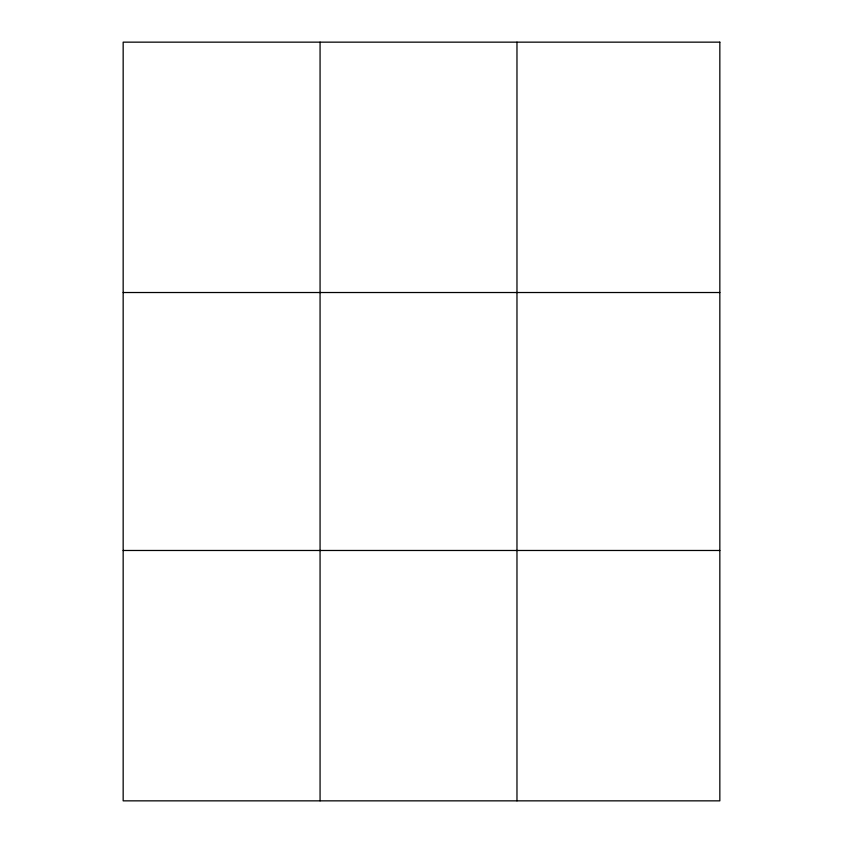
<?xml version="1.0" encoding="UTF-8"?>
<svg xmlns="http://www.w3.org/2000/svg" width="843" height="843" viewBox="0 0 843 843"><rect width="100%" height="100%" fill="white"/><g stroke="black" fill="none" stroke-linecap="round" stroke-linejoin="round"><path stroke-width="1.26" d="M320.066 42.15L320.066 800.85M516.97 42.15L516.97 800.85M123.162 292.521L719.838 292.521M123.162 550.479L719.838 550.479M719.838 42.15L719.838 800.85L123.162 800.85L123.162 42.15L719.838 42.15"/></g></svg>
